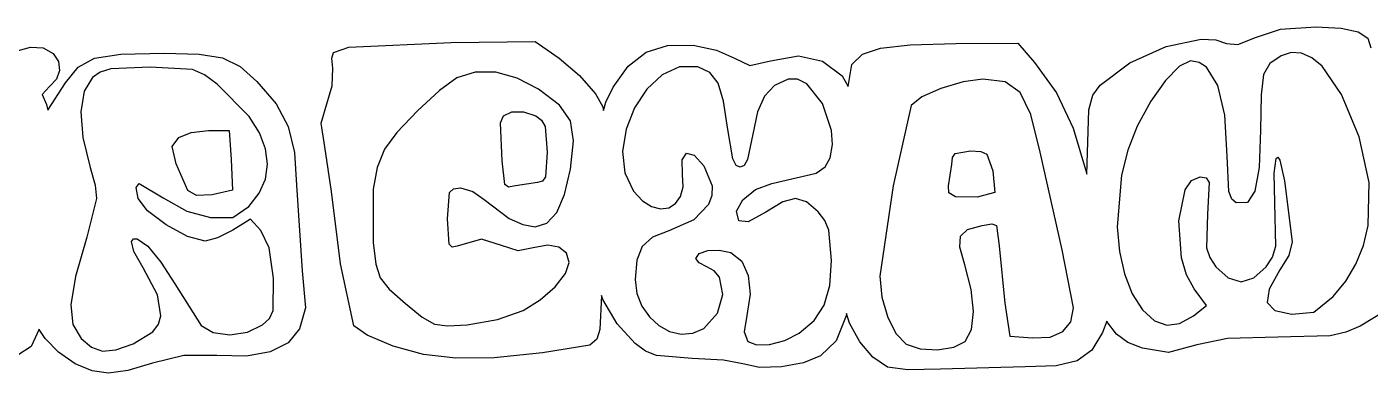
# Model space of a CAD drawing. Header units: metres. Extents: x -32.8 to -0.3, y -12.8 to 5.4.
# Drawn here: x -22.24 to -15.39, y 3.44 to 5.2 of the extents above; entities that cross this region are included whole.
import ezdxf

# ---------------------------------------------------------------- set-up
doc = ezdxf.new("R2010")
doc.units = ezdxf.units.M

msp = doc.modelspace()

# ---------------------------------------------------------------- linework, layer by layer
at = {"layer": '1', "color": 3}
for p, q in [((-16.060776, 5.113298), (-15.971099, 5.148347)), ((-15.971099, 5.148347), (-15.842685, 5.191269)), ((-15.842685, 5.191269), (-15.662436, 5.203417)), ((-15.662436, 5.203417), (-15.533451, 5.197137)), ((-15.533451, 5.197137), (-15.446185, 5.178259)), ((-15.446185, 5.178259), (-15.396708, 5.145292)), ((-15.396708, 5.145292), (-15.381089, 5.096747)), ((-22.283059, 5.083087), (-22.220741, 5.100685)), ((-22.220741, 5.100685), (-22.156456, 5.096278)), ((-22.156456, 5.096278), (-22.104935, 5.06833)), ((-20.682813, 5.043052), (-20.674806, 5.072247)), ((-20.674806, 5.072247), (-20.596586, 5.10069)), ((-20.596586, 5.10069), (-20.074367, 5.123686)), ((-20.074367, 5.123686), (-19.646804, 5.129287)), ((-19.646804, 5.129287), (-19.524451, 5.043571)), ((-19.17206, 5.003131), (-19.080139, 5.073566)), ((-19.080139, 5.073566), (-18.970452, 5.10873)), ((-18.970452, 5.10873), (-18.840421, 5.109974)), ((-18.840421, 5.109974), (-18.720303, 5.084213)), ((-18.720303, 5.084213), (-18.628754, 5.043622)), ((-17.976603, 5.063361), (-17.884303, 5.095332)), ((-17.884303, 5.095332), (-17.732439, 5.112249)), ((-17.732439, 5.112249), (-17.50034, 5.11825)), ((-17.50034, 5.11825), (-17.183719, 5.120432)), ((-17.183719, 5.120432), (-17.098497, 5.021668)), ((-16.61215, 5.019999), (-16.426058, 5.102934)), ((-16.426058, 5.102934), (-16.246921, 5.140208)), ((-16.246921, 5.140208), (-16.173351, 5.137315)), ((-16.173351, 5.137315), (-16.117588, 5.117718)), ((-16.117588, 5.117718), (-16.060776, 5.113298)), ((-15.787577, 5.072614), (-15.839954, 5.055626)), ((-15.734978, 5.069025), (-15.787577, 5.072614)), ((-22.104935, 5.06833), (-22.078316, 5.02665)), ((-22.078316, 5.02665), (-22.073187, 4.980616)), ((-21.978718, 4.998619), (-21.895419, 5.044536)), ((-21.895419, 5.044536), (-21.75986, 5.064931)), ((-21.75986, 5.064931), (-21.539834, 5.069561)), ((-21.539834, 5.069561), (-21.360684, 5.064821)), ((-21.360684, 5.064821), (-21.240793, 5.044836)), ((-21.240793, 5.044836), (-21.151881, 5.000956)), ((-20.678035, 4.993402), (-20.682813, 5.043052)), ((-19.524451, 5.043571), (-19.419153, 4.95501)), ((-18.628754, 5.043622), (-18.550725, 5.007096)), ((-18.550725, 5.007096), (-18.44466, 5.030644)), ((-18.44466, 5.030644), (-18.302605, 5.055167)), ((-18.302605, 5.055167), (-18.17951, 5.028843)), ((-18.17951, 5.028843), (-18.080274, 4.953901)), ((-18.048279, 4.898823), (-18.03001, 5.012196)), ((-18.03001, 5.012196), (-17.976603, 5.063361)), ((-17.098497, 5.021668), (-16.986373, 4.867371)), ((-16.762348, 4.905506), (-16.61215, 5.019999)), ((-16.301518, 5.029874), (-16.357866, 5.003492)), ((-16.258049, 5.02101), (-16.301518, 5.029874)), ((-16.220266, 4.997121), (-16.258049, 5.02101)), ((-15.897618, 5.017258), (-15.929065, 4.960368)), ((-15.839954, 5.055626), (-15.897618, 5.017258)), ((-15.682625, 5.045345), (-15.734978, 5.069025)), ((-15.630989, 5.002061), (-15.682625, 5.045345)), ((-22.08888, 4.935978), (-22.124723, 4.898483)), ((-22.073187, 4.980616), (-22.08888, 4.935978)), ((-22.041962, 4.91742), (-21.978718, 4.998619)), ((-21.905414, 4.945242), (-21.948288, 4.875047)), ((-21.86592, 4.972138), (-21.905414, 4.945242)), ((-21.81197, 4.988501), (-21.86592, 4.972138)), ((-21.611204, 4.998604), (-21.81197, 4.988501)), ((-21.39534, 4.985312), (-21.611204, 4.998604)), ((-21.333759, 4.959206), (-21.39534, 4.985312)), ((-21.268482, 4.911317), (-21.333759, 4.959206)), ((-21.151881, 5.000956), (-21.065673, 4.924532)), ((-20.681461, 4.902734), (-20.678035, 4.993402)), ((-20.045174, 4.94258), (-20.134059, 4.878596)), ((-19.951519, 4.971892), (-20.045174, 4.94258)), ((-19.847599, 4.971599), (-19.951519, 4.971892)), ((-19.738492, 4.942406), (-19.847599, 4.971599)), ((-19.629277, 4.885015), (-19.738492, 4.942406)), ((-19.419153, 4.95501), (-19.337805, 4.862452)), ((-19.248794, 4.896076), (-19.17206, 5.003131)), ((-18.998386, 4.958305), (-19.076049, 4.885788)), ((-18.91034, 4.998964), (-18.998386, 4.958305)), ((-18.816617, 4.998648), (-18.91034, 4.998964)), ((-18.755209, 4.971076), (-18.816617, 4.998648)), ((-18.713137, 4.916849), (-18.755209, 4.971076)), ((-18.354382, 4.936904), (-18.425279, 4.90384)), ((-18.306983, 4.937265), (-18.354382, 4.936904)), ((-18.260417, 4.91355), (-18.306983, 4.937265)), ((-18.080274, 4.953901), (-18.048279, 4.898823)), ((-17.361477, 4.936395), (-17.462581, 4.922758)), ((-17.247897, 4.923175), (-17.361477, 4.936395)), ((-16.357866, 5.003492), (-16.429262, 4.930436)), ((-16.161892, 4.904625), (-16.220266, 4.997121)), ((-15.929065, 4.960368), (-15.942244, 4.856283)), ((-15.531749, 4.858623), (-15.630989, 5.002061)), ((-22.124723, 4.898483), (-22.162527, 4.858095)), ((-22.132614, 4.777995), (-22.041962, 4.91742)), ((-21.948288, 4.875047), (-21.964643, 4.770465)), ((-21.105102, 4.745893), (-21.268482, 4.911317)), ((-21.065673, 4.924532), (-20.967959, 4.810311)), ((-20.708952, 4.810945), (-20.681461, 4.902734)), ((-20.134059, 4.878596), (-20.247222, 4.775291)), ((-19.522642, 4.803947), (-19.629277, 4.885015)), ((-19.286206, 4.819006), (-19.248794, 4.896076)), ((-19.076049, 4.885788), (-19.138625, 4.790528)), ((-18.68452, 4.823706), (-18.713137, 4.916849)), ((-18.425279, 4.90384), (-18.476581, 4.849759)), ((-18.18, 4.813163), (-18.260417, 4.91355)), ((-17.575478, 4.889358), (-17.673004, 4.846092)), ((-17.462581, 4.922758), (-17.575478, 4.889358)), ((-17.171392, 4.86937), (-17.247897, 4.923175)), ((-17.117068, 4.755939), (-17.171392, 4.86937)), ((-16.986373, 4.867371), (-16.900473, 4.68671)), ((-16.800148, 4.855773), (-16.762348, 4.905506)), ((-16.429262, 4.930436), (-16.505051, 4.823722)), ((-16.126668, 4.753094), (-16.161892, 4.904625)), ((-22.162527, 4.858095), (-22.138835, 4.806822)), ((-22.138835, 4.806822), (-22.132614, 4.777995)), ((-20.967959, 4.810311), (-20.906058, 4.695213)), ((-20.738598, 4.712069), (-20.708952, 4.810945)), ((-19.465913, 4.724029), (-19.522642, 4.803947)), ((-19.337805, 4.862452), (-19.30172, 4.798346)), ((-19.30172, 4.798346), (-19.297512, 4.777498)), ((-19.297512, 4.777498), (-19.286206, 4.819006)), ((-18.663478, 4.679388), (-18.68452, 4.823706)), ((-18.476581, 4.849759), (-18.511878, 4.769071)), ((-18.133564, 4.674282), (-18.18, 4.813163)), ((-17.727998, 4.802856), (-17.819148, 4.393029)), ((-17.673004, 4.846092), (-17.727998, 4.802856)), ((-16.820726, 4.780543), (-16.800148, 4.855773)), ((-16.505051, 4.823722), (-16.574577, 4.696365)), ((-15.942244, 4.856283), (-15.945101, 4.676332)), ((-15.441016, 4.642604), (-15.531749, 4.858623)), ((-21.964643, 4.770465), (-21.954306, 4.638356)), ((-21.053565, 4.663143), (-21.105102, 4.745893)), ((-20.247222, 4.775291), (-20.351993, 4.664723)), ((-19.822244, 4.713009), (-19.806959, 4.750157)), ((-19.806959, 4.750157), (-19.76437, 4.770065)), ((-19.76437, 4.770065), (-19.70581, 4.770459)), ((-19.70581, 4.770459), (-19.642607, 4.749066)), ((-19.642607, 4.749066), (-19.613504, 4.7272)), ((-19.138625, 4.790528), (-19.181409, 4.681643)), ((-18.511878, 4.769071), (-18.534763, 4.656187)), ((-17.070031, 4.563844), (-17.117068, 4.755939)), ((-16.831532, 4.451894), (-16.820726, 4.780543)), ((-16.114866, 4.543239), (-16.126668, 4.753094)), ((-21.465072, 4.639172), (-21.400943, 4.664087)), ((-21.400943, 4.664087), (-21.313077, 4.67445)), ((-21.313077, 4.67445), (-21.208306, 4.67445)), ((-21.208306, 4.67445), (-21.196812, 4.526283)), ((-21.022462, 4.581654), (-21.053565, 4.663143)), ((-20.906058, 4.695213), (-20.873595, 4.562491)), ((-20.719224, 4.591818), (-20.738598, 4.712069)), ((-20.351993, 4.664723), (-20.415705, 4.578953)), ((-19.815189, 4.519217), (-19.822244, 4.713009)), ((-19.613504, 4.7272), (-19.595829, 4.694405)), ((-19.595829, 4.694405), (-19.584707, 4.563849)), ((-19.450069, 4.622735), (-19.465913, 4.724029)), ((-19.181409, 4.681643), (-19.199696, 4.568247)), ((-18.637567, 4.52969), (-18.663478, 4.679388)), ((-18.129473, 4.602448), (-18.133564, 4.674282)), ((-16.900473, 4.68671), (-16.832777, 4.458337)), ((-16.574577, 4.696365), (-16.621969, 4.574872)), ((-15.945101, 4.676332), (-15.952108, 4.486364)), ((-21.954306, 4.638356), (-21.917102, 4.485578)), ((-21.497913, 4.592786), (-21.465072, 4.639172)), ((-21.477294, 4.505116), (-21.497913, 4.592786)), ((-19.466087, 4.477536), (-19.450069, 4.622735)), ((-18.534763, 4.656187), (-18.562309, 4.52612)), ((-18.141538, 4.535442), (-18.129473, 4.602448)), ((-15.389826, 4.409795), (-15.441016, 4.642604)), ((-21.196812, 4.526283), (-21.190591, 4.369854)), ((-21.012043, 4.50239), (-21.022462, 4.581654)), ((-20.873595, 4.562491), (-20.864191, 4.395394)), ((-20.685374, 4.363322), (-20.719224, 4.591818)), ((-20.415705, 4.578953), (-20.451784, 4.486086)), ((-19.584707, 4.563849), (-19.59404, 4.438691)), ((-19.199696, 4.568247), (-19.18878, 4.459458)), ((-18.895558, 4.524796), (-18.874258, 4.558585)), ((-18.893853, 4.450214), (-18.895558, 4.524796)), ((-18.874258, 4.558585), (-18.835523, 4.549306)), ((-18.835523, 4.549306), (-18.784927, 4.494686)), ((-18.620916, 4.496901), (-18.637567, 4.52969)), ((-18.562309, 4.52612), (-18.579464, 4.496287)), ((-18.165523, 4.488869), (-18.141538, 4.535442)), ((-17.520628, 4.501878), (-17.517263, 4.537329)), ((-17.517263, 4.537329), (-17.503686, 4.558035)), ((-17.503686, 4.558035), (-17.424991, 4.570126)), ((-17.424991, 4.570126), (-17.372619, 4.567317)), ((-17.372619, 4.567317), (-17.341377, 4.554163)), ((-17.341377, 4.554163), (-17.310283, 4.468464)), ((-16.956982, 4.065253), (-17.070031, 4.563844)), ((-16.621969, 4.574872), (-16.654562, 4.445971)), ((-16.105749, 4.36312), (-16.114866, 4.543239)), ((-15.875634, 4.456233), (-15.865627, 4.532084)), ((-15.865627, 4.532084), (-15.856785, 4.538666)), ((-15.856785, 4.538666), (-15.846166, 4.522592)), ((-21.917102, 4.485578), (-21.891237, 4.395689)), ((-21.417764, 4.36795), (-21.477294, 4.505116)), ((-21.022555, 4.426315), (-21.012043, 4.50239)), ((-20.451784, 4.486086), (-20.473223, 4.375942)), ((-19.801713, 4.398898), (-19.815189, 4.519217)), ((-19.49565, 4.348399), (-19.466087, 4.477536)), ((-19.18878, 4.459458), (-19.143959, 4.364391)), ((-18.784927, 4.494686), (-18.743064, 4.391513)), ((-18.600056, 4.486854), (-18.620916, 4.496901)), ((-18.579464, 4.496287), (-18.600056, 4.486854)), ((-18.437818, 4.403638), (-18.211451, 4.45647)), ((-18.211451, 4.45647), (-18.165523, 4.488869)), ((-17.536812, 4.391458), (-17.520628, 4.501878)), ((-17.310283, 4.468464), (-17.300144, 4.357869)), ((-16.832777, 4.458337), (-16.831532, 4.451894)), ((-15.952108, 4.486364), (-15.973721, 4.365107)), ((-15.871502, 4.305593), (-15.875634, 4.456233)), ((-15.846166, 4.522592), (-15.82194, 4.4172)), ((-21.891237, 4.395689), (-21.884472, 4.327056)), ((-21.681742, 4.384261), (-21.667521, 4.403598)), ((-21.667521, 4.403598), (-21.544945, 4.331768)), ((-21.054249, 4.354394), (-21.022555, 4.426315)), ((-20.864191, 4.395394), (-20.834632, 3.95801)), ((-19.782084, 4.386023), (-19.801713, 4.398898)), ((-19.746985, 4.391832), (-19.782084, 4.386023)), ((-19.634096, 4.409235), (-19.746985, 4.391832)), ((-19.609097, 4.415539), (-19.634096, 4.409235)), ((-19.59404, 4.438691), (-19.609097, 4.415539)), ((-18.904325, 4.33736), (-18.891425, 4.387312)), ((-18.891425, 4.387312), (-18.893853, 4.450214)), ((-18.743064, 4.391513), (-18.745103, 4.342649)), ((-18.521631, 4.372944), (-18.437818, 4.403638)), ((-17.819148, 4.393029), (-17.887408, 3.931517)), ((-17.534797, 4.356907), (-17.536812, 4.391458)), ((-16.654562, 4.445971), (-16.675871, 4.18324)), ((-16.329116, 4.371665), (-16.296369, 4.420215)), ((-16.296369, 4.420215), (-16.253181, 4.438105)), ((-16.253181, 4.438105), (-16.22216, 4.433443)), ((-16.22216, 4.433443), (-16.207361, 4.409798)), ((-16.207361, 4.409798), (-16.214735, 4.247605)), ((-15.82194, 4.4172), (-15.783473, 4.106895)), ((-15.395859, 4.190342), (-15.389826, 4.409795)), ((-21.884472, 4.327056), (-21.934167, 4.130319)), ((-21.672595, 4.327842), (-21.681742, 4.384261)), ((-21.624593, 4.264277), (-21.672595, 4.327842)), ((-21.544945, 4.331768), (-21.424387, 4.263441)), ((-21.375019, 4.342927), (-21.417764, 4.36795)), ((-21.294551, 4.345577), (-21.375019, 4.342927)), ((-21.190591, 4.369854), (-21.294551, 4.345577)), ((-21.107374, 4.287591), (-21.054249, 4.354394)), ((-20.639987, 3.99416), (-20.685374, 4.363322)), ((-20.473223, 4.375942), (-20.472205, 4.1036)), ((-20.092707, 4.223156), (-20.082701, 4.357472)), ((-20.082701, 4.357472), (-20.062836, 4.377371)), ((-20.062836, 4.377371), (-20.026526, 4.381398)), ((-20.026526, 4.381398), (-19.964012, 4.363969)), ((-19.964012, 4.363969), (-19.906648, 4.322064)), ((-19.906648, 4.322064), (-19.778683, 4.225502)), ((-19.535467, 4.256692), (-19.49565, 4.348399)), ((-19.143959, 4.364391), (-19.09896, 4.316097)), ((-18.929701, 4.301337), (-18.904325, 4.33736)), ((-18.745103, 4.342649), (-18.761783, 4.296842)), ((-18.619419, 4.263457), (-18.586591, 4.321261)), ((-18.586591, 4.321261), (-18.521631, 4.372944)), ((-18.317329, 4.327271), (-18.382443, 4.309937)), ((-18.261481, 4.310217), (-18.317329, 4.327271)), ((-17.501534, 4.335444), (-17.534797, 4.356907)), ((-17.390602, 4.334186), (-17.501534, 4.335444)), ((-17.300144, 4.357869), (-17.390602, 4.334186)), ((-16.361655, 4.213314), (-16.329116, 4.371665)), ((-16.091555, 4.323821), (-16.105749, 4.36312)), ((-16.068452, 4.305634), (-16.091555, 4.323821)), ((-15.973721, 4.365107), (-16.011862, 4.306789)), ((-21.529162, 4.192677), (-21.624593, 4.264277)), ((-21.424387, 4.263441), (-21.302135, 4.229924)), ((-21.188305, 4.23155), (-21.107374, 4.287591)), ((-19.585805, 4.201983), (-19.535467, 4.256692)), ((-19.09896, 4.316097), (-19.052184, 4.286622)), ((-19.052184, 4.286622), (-19.006482, 4.27499)), ((-19.006482, 4.27499), (-18.964704, 4.280221)), ((-18.964704, 4.280221), (-18.929701, 4.301337)), ((-18.761783, 4.296842), (-18.837043, 4.218128)), ((-18.606833, 4.214404), (-18.619419, 4.263457)), ((-18.469086, 4.258187), (-18.558517, 4.209267)), ((-18.382443, 4.309937), (-18.469086, 4.258187)), ((-18.202635, 4.258803), (-18.261481, 4.310217)), ((-18.16779, 4.214948), (-18.202635, 4.258803)), ((-16.011862, 4.306789), (-16.068452, 4.305634)), ((-15.86669, 4.083892), (-15.871502, 4.305593)), ((-21.419642, 4.1342), (-21.529162, 4.192677)), ((-21.302135, 4.229924), (-21.188305, 4.23155)), ((-21.098251, 4.222379), (-21.189164, 4.166192)), ((-21.045957, 4.164595), (-21.098251, 4.222379)), ((-20.084356, 4.095109), (-20.092707, 4.223156)), ((-19.778683, 4.225502), (-19.708273, 4.195145)), ((-19.708273, 4.195145), (-19.646927, 4.183842)), ((-19.646927, 4.183842), (-19.585805, 4.201983)), ((-18.837043, 4.218128), (-18.964803, 4.162829)), ((-18.558517, 4.209267), (-18.606833, 4.214404)), ((-18.146955, 4.166884), (-18.16779, 4.214948)), ((-17.439214, 4.169308), (-17.364524, 4.190713)), ((-17.364524, 4.190713), (-17.316663, 4.198068)), ((-17.316663, 4.198068), (-17.291451, 4.189204)), ((-17.291451, 4.189204), (-17.278358, 4.085409)), ((-16.675871, 4.18324), (-16.664845, 4.058057)), ((-16.347538, 4.024502), (-16.361655, 4.213314)), ((-16.214735, 4.247605), (-16.22, 4.07597)), ((-15.419875, 4.088443), (-15.395859, 4.190342)), ((-21.934167, 4.130319), (-21.991621, 3.929105)), ((-21.706476, 4.109041), (-21.695337, 4.122715)), ((-21.695337, 4.122715), (-21.676897, 4.122209)), ((-21.676897, 4.122209), (-21.623244, 4.083683)), ((-21.32937, 4.110005), (-21.419642, 4.1342)), ((-21.267851, 4.12651), (-21.32937, 4.110005)), ((-21.189164, 4.166192), (-21.267851, 4.12651)), ((-21.003379, 4.075987), (-21.045957, 4.164595)), ((-19.919981, 4.119392), (-20.043318, 4.085247)), ((-19.817332, 4.088605), (-19.919981, 4.119392)), ((-19.046972, 4.130897), (-19.099701, 4.083486)), ((-18.964803, 4.162829), (-19.046972, 4.130897)), ((-18.134216, 4.010617), (-18.146955, 4.166884)), ((-17.478823, 4.079397), (-17.47569, 4.135889)), ((-17.47569, 4.135889), (-17.439214, 4.169308)), ((-21.693182, 4.05702), (-21.706476, 4.109041)), ((-21.647146, 3.974174), (-21.693182, 4.05702)), ((-21.623244, 4.083683), (-21.555775, 4.003515)), ((-20.981813, 3.920713), (-21.003379, 4.075987)), ((-20.472205, 4.1036), (-20.458847, 3.993109)), ((-20.069422, 4.079589), (-20.084356, 4.095109)), ((-20.043318, 4.085247), (-20.069422, 4.079589)), ((-19.732615, 4.059973), (-19.817332, 4.088605)), ((-19.646965, 4.077398), (-19.732615, 4.059973)), ((-19.581096, 4.090415), (-19.646965, 4.077398)), ((-19.525167, 4.079887), (-19.581096, 4.090415)), ((-19.486351, 4.048952), (-19.525167, 4.079887)), ((-19.471818, 4.000748), (-19.486351, 4.048952)), ((-19.099701, 4.083486), (-19.127806, 4.013608)), ((-18.82566, 4.021187), (-18.808526, 4.047642)), ((-18.808526, 4.047642), (-18.765118, 4.062853)), ((-18.765118, 4.062853), (-18.707432, 4.064784)), ((-18.707432, 4.064784), (-18.647462, 4.051404)), ((-18.647462, 4.051404), (-18.591923, 4.008373)), ((-17.453486, 3.988774), (-17.478823, 4.079397)), ((-17.278358, 4.085409), (-17.250135, 3.794015)), ((-16.899739, 3.770162), (-16.956982, 4.065253)), ((-16.664845, 4.058057), (-16.639537, 3.94276)), ((-16.22, 4.07597), (-16.204008, 4.026671)), ((-15.883052, 4.028432), (-15.86669, 4.083892)), ((-15.783473, 4.106895), (-15.800898, 4.03763)), ((-15.457645, 3.993268), (-15.419875, 4.088443)), ((-21.555775, 4.003515), (-21.484748, 3.891757)), ((-20.572189, 3.677737), (-20.639987, 3.99416)), ((-20.458847, 3.993109), (-20.436702, 3.922513)), ((-19.491795, 3.944334), (-19.471818, 4.000748)), ((-19.127806, 4.013608), (-19.136105, 3.914275)), ((-18.809099, 3.998686), (-18.82566, 4.021187)), ((-18.769281, 3.978875), (-18.809099, 3.998686)), ((-18.731874, 3.958116), (-18.769281, 3.978875)), ((-18.591923, 4.008373), (-18.558435, 3.935022)), ((-18.143304, 3.884398), (-18.134216, 4.010617)), ((-17.42076, 3.864025), (-17.453486, 3.988774)), ((-16.321963, 3.937877), (-16.347538, 4.024502)), ((-16.204008, 4.026671), (-16.172062, 3.979494)), ((-16.172062, 3.979494), (-16.109318, 3.923685)), ((-15.979172, 3.923736), (-15.916082, 3.979494)), ((-15.916082, 3.979494), (-15.883052, 4.028432)), ((-15.800898, 4.03763), (-15.846009, 3.964517)), ((-15.508987, 3.905945), (-15.457645, 3.993268)), ((-21.991621, 3.929105), (-22.015028, 3.785691)), ((-21.572438, 3.835885), (-21.647146, 3.974174)), ((-20.98242, 3.755852), (-20.981813, 3.920713)), ((-20.834632, 3.95801), (-20.818719, 3.769691)), ((-20.436702, 3.922513), (-20.391406, 3.864396)), ((-19.544647, 3.877348), (-19.491795, 3.944334)), ((-19.136105, 3.914275), (-19.126974, 3.842762)), ((-18.70606, 3.925488), (-18.731874, 3.958116)), ((-18.688541, 3.837775), (-18.70606, 3.925488)), ((-18.558435, 3.935022), (-18.549157, 3.839863)), ((-17.887408, 3.931517), (-17.876299, 3.824463)), ((-16.639537, 3.94276), (-16.600076, 3.841674)), ((-16.283502, 3.866681), (-16.321963, 3.937877)), ((-16.109318, 3.923685), (-16.044311, 3.901883)), ((-16.044311, 3.901883), (-15.979172, 3.923736)), ((-15.846009, 3.964517), (-15.901287, 3.864469)), ((-21.484748, 3.891757), (-21.350413, 3.679616)), ((-20.391406, 3.864396), (-20.308593, 3.791343)), ((-19.619751, 3.810868), (-19.544647, 3.877348)), ((-19.126974, 3.842762), (-19.101668, 3.778311)), ((-18.549157, 3.839863), (-18.56625, 3.731407)), ((-18.172131, 3.784235), (-18.143304, 3.884398)), ((-17.409596, 3.75124), (-17.42076, 3.864025)), ((-16.600076, 3.841674), (-16.546591, 3.759121)), ((-16.220088, 3.780909), (-16.283502, 3.866681)), ((-15.901287, 3.864469), (-15.91052, 3.796542)), ((-15.573716, 3.8276), (-15.508987, 3.905945)), ((-22.015028, 3.785691), (-22.005198, 3.685531)), ((-21.555488, 3.729138), (-21.572438, 3.835885)), ((-20.308593, 3.791343), (-20.222785, 3.721828)), ((-19.706489, 3.755972), (-19.619751, 3.810868)), ((-19.307745, 3.833234), (-19.316768, 3.659937)), ((-19.300426, 3.811934), (-19.307745, 3.833234)), ((-19.228005, 3.688761), (-19.300426, 3.811934)), ((-19.101668, 3.778311), (-19.063313, 3.723147)), ((-18.715387, 3.74203), (-18.688541, 3.837775)), ((-18.223036, 3.704857), (-18.172131, 3.784235)), ((-17.876299, 3.824463), (-17.846546, 3.721205)), ((-17.250135, 3.794015), (-17.224295, 3.624681)), ((-16.913288, 3.698458), (-16.899739, 3.770162)), ((-16.287421, 3.729135), (-16.220088, 3.780909)), ((-15.91052, 3.796542), (-15.872448, 3.756003)), ((-15.672677, 3.748055), (-15.573716, 3.8276)), ((-21.568926, 3.685658), (-21.555488, 3.729138)), ((-21.037022, 3.683049), (-21.001063, 3.716156)), ((-21.001063, 3.716156), (-20.98242, 3.755852)), ((-20.818719, 3.769691), (-20.848252, 3.661985)), ((-20.222785, 3.721828), (-20.160369, 3.687025)), ((-19.993326, 3.682888), (-19.838782, 3.709998)), ((-19.838782, 3.709998), (-19.706489, 3.755972)), ((-19.063313, 3.723147), (-19.015036, 3.679496)), ((-18.785262, 3.664547), (-18.715387, 3.74203)), ((-18.56625, 3.731407), (-18.579822, 3.647149)), ((-18.298362, 3.640991), (-18.223036, 3.704857)), ((-18.058915, 3.729373), (-18.110739, 3.602037)), ((-18.057186, 3.740505), (-18.058915, 3.729373)), ((-18.042842, 3.69153), (-18.057186, 3.740505)), ((-17.846546, 3.721205), (-17.803805, 3.636414)), ((-17.420028, 3.659647), (-17.409596, 3.75124)), ((-16.72973, 3.702054), (-16.750894, 3.643734)), ((-16.728517, 3.699732), (-16.72973, 3.702054)), ((-16.546591, 3.759121), (-16.486014, 3.703902)), ((-16.486014, 3.703902), (-16.423377, 3.680585)), ((-16.357555, 3.689039), (-16.287421, 3.729135)), ((-15.872448, 3.756003), (-15.785813, 3.738119)), ((-15.785813, 3.738119), (-15.672677, 3.748055)), ((-15.315979, 3.748957), (-15.437064, 3.676344)), ((-22.177709, 3.660309), (-22.217707, 3.572886)), ((-22.177661, 3.660106), (-22.177709, 3.660309)), ((-22.146572, 3.612892), (-22.177661, 3.660106)), ((-22.005198, 3.685531), (-21.962943, 3.614077)), ((-21.698112, 3.585505), (-21.597109, 3.647742)), ((-21.597109, 3.647742), (-21.568926, 3.685658)), ((-21.350413, 3.679616), (-21.28951, 3.643351)), ((-21.28951, 3.643351), (-21.204762, 3.631969)), ((-21.204762, 3.631969), (-21.114491, 3.645269)), ((-21.114491, 3.645269), (-21.037022, 3.683049)), ((-20.848252, 3.661985), (-20.907143, 3.591172)), ((-20.504059, 3.630792), (-20.572189, 3.677737)), ((-20.160369, 3.687025), (-20.093248, 3.677267)), ((-20.093248, 3.677267), (-19.993326, 3.682888)), ((-19.316768, 3.659937), (-19.332084, 3.609564)), ((-19.135327, 3.587419), (-19.228005, 3.688761)), ((-19.015036, 3.679496), (-18.959965, 3.649585)), ((-18.959965, 3.649585), (-18.901228, 3.635639)), ((-18.901228, 3.635639), (-18.841951, 3.639884)), ((-18.841951, 3.639884), (-18.785262, 3.664547)), ((-18.579822, 3.647149), (-18.561601, 3.598619)), ((-18.372631, 3.603637), (-18.298362, 3.640991)), ((-17.990209, 3.596427), (-18.042842, 3.69153)), ((-17.803805, 3.636414), (-17.753732, 3.58476)), ((-17.452089, 3.598475), (-17.420028, 3.659647)), ((-17.018417, 3.620658), (-16.95321, 3.648355)), ((-16.95321, 3.648355), (-16.913288, 3.698458)), ((-16.750894, 3.643734), (-16.806393, 3.554015)), ((-16.67936, 3.635792), (-16.728517, 3.699732)), ((-16.621646, 3.593206), (-16.67936, 3.635792)), ((-16.423377, 3.680585), (-16.357555, 3.689039)), ((-15.509718, 3.644871), (-15.588721, 3.627062)), ((-15.437064, 3.676344), (-15.509718, 3.644871)), ((-22.217707, 3.572886), (-22.281224, 3.532501)), ((-22.078028, 3.544068), (-22.146572, 3.612892)), ((-21.962943, 3.614077), (-21.909296, 3.568529)), ((-21.909296, 3.568529), (-21.853237, 3.549228)), ((-21.785823, 3.555208), (-21.698112, 3.585505)), ((-20.907143, 3.591172), (-20.997616, 3.544764)), ((-20.370919, 3.574709), (-20.504059, 3.630792)), ((-20.215907, 3.53182), (-20.370919, 3.574709)), ((-19.367804, 3.580151), (-19.608349, 3.53972)), ((-19.332084, 3.609564), (-19.367804, 3.580151)), ((-19.082311, 3.548552), (-19.135327, 3.587419)), ((-18.561601, 3.598619), (-18.517109, 3.580382)), ((-18.517109, 3.580382), (-18.449833, 3.582744)), ((-18.449833, 3.582744), (-18.372631, 3.603637)), ((-18.110739, 3.602037), (-18.189907, 3.525197)), ((-17.922342, 3.517663), (-17.990209, 3.596427)), ((-17.753732, 3.58476), (-17.681616, 3.561253)), ((-17.593174, 3.556346), (-17.5096, 3.569074)), ((-17.5096, 3.569074), (-17.452089, 3.598475)), ((-17.224295, 3.624681), (-17.10782, 3.616173)), ((-17.10782, 3.616173), (-17.018417, 3.620658)), ((-16.547059, 3.563684), (-16.621646, 3.593206)), ((-16.270089, 3.581327), (-16.413689, 3.541251)), ((-16.11364, 3.613846), (-16.270089, 3.581327)), ((-15.856906, 3.620268), (-16.11364, 3.613846)), ((-15.588721, 3.627062), (-15.856906, 3.620268)), ((-21.992612, 3.484924), (-22.078028, 3.544068)), ((-21.853237, 3.549228), (-21.785823, 3.555208)), ((-21.439075, 3.526587), (-21.597969, 3.488209)), ((-21.270827, 3.525957), (-21.439075, 3.526587)), ((-21.11905, 3.522959), (-21.270827, 3.525957)), ((-20.997616, 3.544764), (-21.11905, 3.522959)), ((-20.051473, 3.51235), (-20.215907, 3.53182)), ((-19.856119, 3.515312), (-20.051473, 3.51235)), ((-19.608349, 3.53972), (-19.856119, 3.515312)), ((-19.0272, 3.525779), (-19.082311, 3.548552)), ((-18.844662, 3.511204), (-19.0272, 3.525779)), ((-18.685104, 3.50223), (-18.844662, 3.511204)), ((-18.585771, 3.483441), (-18.685104, 3.50223)), ((-18.189907, 3.525197), (-18.276039, 3.489711)), ((-17.847486, 3.467133), (-17.922342, 3.517663)), ((-17.681616, 3.561253), (-17.593174, 3.556346)), ((-16.879788, 3.499696), (-16.987298, 3.473564)), ((-16.806393, 3.554015), (-16.879788, 3.499696)), ((-16.413689, 3.541251), (-16.547059, 3.563684)), ((-21.907221, 3.448357), (-21.992612, 3.484924)), ((-21.823274, 3.436631), (-21.907221, 3.448357)), ((-21.725336, 3.449871), (-21.823274, 3.436631)), ((-21.597969, 3.488209), (-21.725336, 3.449871)), ((-18.500704, 3.466013), (-18.585771, 3.483441)), ((-18.388549, 3.469043), (-18.500704, 3.466013)), ((-18.276039, 3.489711), (-18.388549, 3.469043)), ((-17.743819, 3.453719), (-17.847486, 3.467133)), ((-17.577073, 3.456874), (-17.743819, 3.453719)), ((-17.145143, 3.468407), (-17.577073, 3.456874)), ((-16.987298, 3.473564), (-17.145143, 3.468407))]:
    msp.add_line(p, q, dxfattribs=at)

doc.saveas('drawing.dxf')
